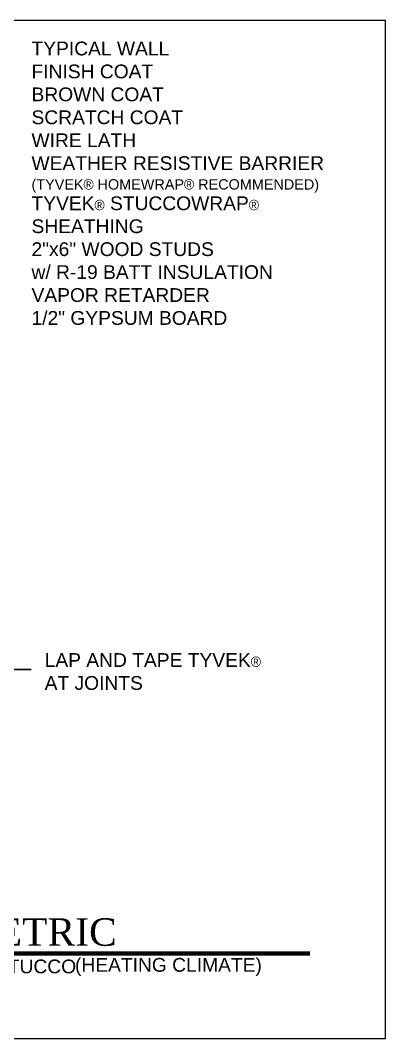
# Model space of a CAD drawing. Extents: x -12.9 to 61.1, y -64.8 to 9.2.
# Drawn here: x 34.6 to 61.1, y -64.8 to 9.2 of the extents above; entities that cross this region are included whole.
import ezdxf

# ---------------------------------------------------------------- set-up
doc = ezdxf.new("R2010")
doc.units = 0
doc.header["$MEASUREMENT"] = 0
for name, color, linetype in [('STRUCTURE', 7, 'CONTINUOUS'), ('TEXT', 7, 'CONTINUOUS'), ('TITLE', 7, 'CONTINUOUS')]:
    doc.layers.add(name, color=color, linetype=linetype)
doc.styles.add('DETAILS', font='sanss___.ttf', dxfattribs={"height": 1})
doc.styles.add('TITLE', font='times.ttf', dxfattribs={"height": 2})

msp = doc.modelspace()

# ---------------------------------------------------------------- linework, layer by layer
at = {"layer": 'STRUCTURE'}
msp.add_lwpolyline([(-12.884, -64.763), (61.116, -64.763), (61.116, 9.237), (-12.884, 9.237)], close=True, dxfattribs=at)
at = {"layer": 'TEXT', "const_width": 0.125}
msp.add_lwpolyline([(35.373, -37.932), (23.656, -37.932), (13.535, -26.593)], dxfattribs=at)
at = {"layer": 'TITLE', "const_width": 0.3}
msp.add_lwpolyline([(-5.473, -58.58), (55.613, -58.58)], dxfattribs=at)

# ---------------------------------------------------------------- texts
at = {"layer": 'TEXT', "attachment_point": 4, "style": 'DETAILS'}
for s, insert, char_height in [('TYPICAL WALL\\PFINISH COAT\\PBROWN COAT\\PSCRATCH COAT\\PWIRE LATH\\PWEATHER RESISTIVE BARRIER\\P{\\fArial|b0|i0|c0|p34;\\H0.75x;(TYVEK\\fSymbol|b0|i0|c2|p18;â \\fArial|b0|i0|c0|p34;HOMEWRAP\\fSymbol|b0|i0|c2|p18;â\\fArial|b0|i0|c0|p34; RECOMMENDED)\\P}TYVEK{\\fSymbol|b0|i0|c2|p18;\\H0.75x;â} STUCCOWRAP{\\fSymbol|b0|i0|c2|p18;\\H0.75x;â\\P}SHEATHING\\P2"x6" WOOD STUDS \\Pw/ R-19 BATT INSULATION\\PVAPOR RETARDER\\P1/2" GYPSUM BOARD', (35.379, -2.606), 0.99975), ('LAP AND TAPE TYVEK\\fSymbol|b0|i0|c2|p18;\\H0.75;â\\fSansSerif|b0|i0|c2|p2;\\H1; \\PAT JOINTS', (36.333, -38.091), 1)]:
    msp.add_mtext(s, dxfattribs=dict(at, insert=insert, char_height=char_height))
at = {"layer": 'TITLE', "attachment_point": 4}
for s, insert, char_height, width, style in [('TYPICAL WALL ISOMETRIC', (2.308, -57.039), 2, 54.4375, 'TITLE'), ('RESIDENTIAL WOOD FRAME STRUCTURE w/ STUCCO ', (2.226, -59.522), 1, 54.4375, 'DETAILS'), ('(HEATING CLIMATE)', (38.539, -59.553), 1, 14.74941, 'DETAILS')]:
    msp.add_mtext(s, dxfattribs=dict(at, insert=insert, char_height=char_height, width=width, style=style))

doc.saveas('drawing.dxf')
